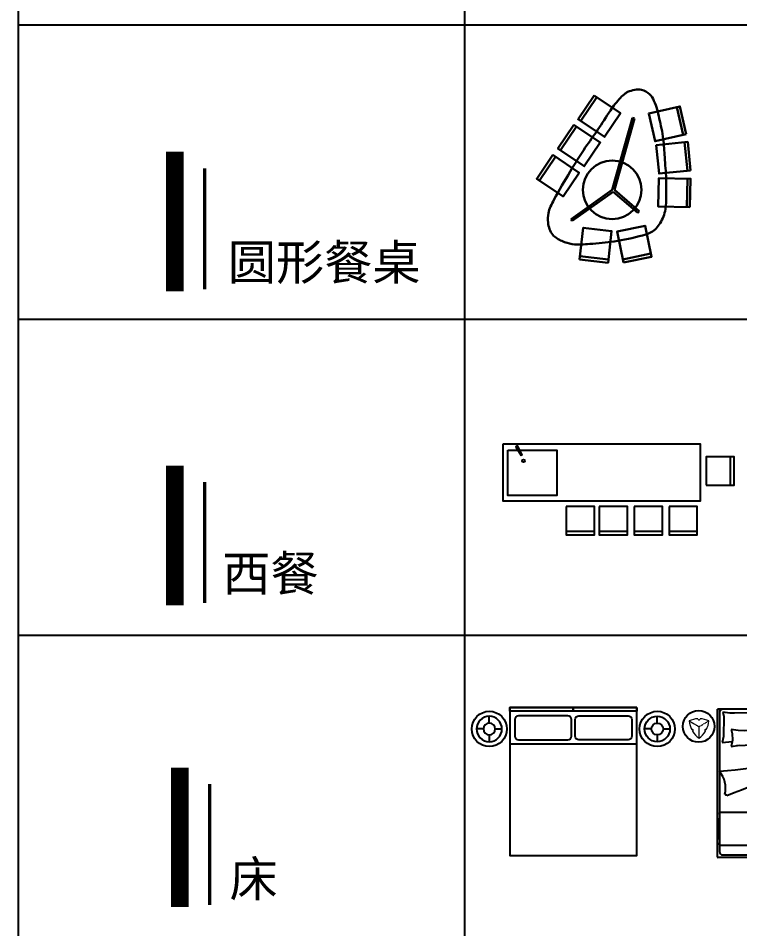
# Model space of a CAD drawing. Extents: x 185064 to 343242, y -369192 to -264966.
# Drawn here: x 185064 to 195283, y -316511 to -303604 of the extents above; entities that cross this region are included whole.
import ezdxf

# ---------------------------------------------------------------- set-up
doc = ezdxf.new("R2010")
doc.units = 0
doc.linetypes.add('ACAD_ISO10W100', pattern=[18, 12, -3, 0, -3])
for name, color, linetype, lineweight in [('0-墙体', 255, 'Continuous', 30), ('fl', 8, 'Continuous', 13), ('IFF-FURN', 51, 'Continuous', 25)]:
    doc.layers.add(name, color=color, linetype=linetype, lineweight=lineweight)
doc.styles.add('CCD-HB', font='hbsmall.shx')

# ---------------------------------------------------------------- blocks, each defined once
blk = doc.blocks.new('AWTRE')
at = {"color": 3}
for p, q in [((21344, 18317), (21344, 18398)), ((21274, 18248), (21194, 18248)), ((21344, 18178), (21344, 18098)), ((21413, 18248), (21494, 18248))]:
    blk.add_line(p, q, dxfattribs=at)
blk.add_circle((21344, 18248), 150, dxfattribs=at)
at = {"color": 8}
blk.add_circle((21344, 18248), 69.2, dxfattribs=at)
blk = doc.blocks.new('A$C38815C4B')
at = {"color": 3}
for p, q in [((488, 2100), (488, 14)), ((568, 2100), (492, 2100)), ((521, 2100), (521, 693)), ((2207, 2100), (568, 2100)), ((2288, 2100), (2207, 2100)), ((2254, 2055), (2254, 2100)), ((2288, 2100), (2288, 14)), ((521, 2053), (521, 81)), ((668, 2044), (566, 2057)), ((566, 2057), (583, 1996)), ((668, 2044), (566, 2057)), ((566, 2057), (583, 1996)), ((583, 1996), (577, 1714)), ((583, 1996), (577, 1714)), ((732, 2042), (668, 2044)), ((732, 2042), (668, 2044)), ((1319, 2057), (732, 2042)), ((1319, 2057), (732, 2042)), ((1350, 2063), (1319, 2057)), ((1350, 2063), (1319, 2057)), ((1341, 1833), (1344, 2000)), ((1341, 1833), (1344, 2000)), ((1344, 2000), (1353, 2060)), ((1344, 2000), (1353, 2060)), ((1353, 2062), (1350, 2063)), ((1353, 2062), (1350, 2063)), ((1353, 2060), (1353, 2062)), ((1353, 2060), (1353, 2062)), ((1427, 2062), (1430, 2063)), ((1427, 2062), (1430, 2063)), ((1427, 2060), (1427, 2062)), ((1427, 2060), (1427, 2062)), ((1435, 2000), (1427, 2060)), ((1435, 2000), (1427, 2060)), ((1430, 2063), (1461, 2057)), ((1430, 2063), (1461, 2057)), ((1438, 1833), (1435, 2000)), ((1438, 1833), (1435, 2000)), ((1461, 2057), (2038, 2042)), ((1461, 2057), (2038, 2042)), ((2038, 2042), (2103, 2044)), ((2038, 2042), (2103, 2044)), ((2103, 2044), (2204, 2057)), ((2103, 2044), (2204, 2057)), ((2204, 2057), (2188, 1996)), ((2204, 2057), (2188, 1996)), ((2188, 1996), (2193, 1714)), ((2188, 1996), (2193, 1714)), ((2255, 81), (2255, 2053)), ((786, 1800), (684, 1813)), ((684, 1813), (701, 1753)), ((786, 1800), (684, 1813)), ((684, 1813), (701, 1753)), ((1342, 1810), (880, 1795)), ((1342, 1810), (880, 1795)), ((1341, 1833), (1341, 1810)), ((1341, 1833), (1341, 1810)), ((1373, 1815), (1342, 1810)), ((1373, 1815), (1342, 1810)), ((1367, 1752), (1376, 1812)), ((1367, 1752), (1376, 1812)), ((1375, 1815), (1373, 1815)), ((1375, 1815), (1373, 1815)), ((1376, 1812), (1375, 1815)), ((1376, 1812), (1375, 1815)), ((1404, 1812), (1405, 1815)), ((1404, 1812), (1405, 1815)), ((1413, 1752), (1404, 1812)), ((1413, 1752), (1404, 1812)), ((1405, 1815), (1407, 1815)), ((1405, 1815), (1407, 1815)), ((1407, 1815), (1438, 1810)), ((1407, 1815), (1438, 1810)), ((1438, 1833), (1439, 1810)), ((1438, 1833), (1439, 1810)), ((1438, 1810), (1899, 1795)), ((1438, 1810), (1899, 1795)), ((1985, 1800), (2086, 1813)), ((1985, 1800), (2086, 1813)), ((2086, 1813), (2070, 1753)), ((2086, 1813), (2070, 1753)), ((577, 1714), (558, 1627)), ((577, 1714), (558, 1627)), ((701, 1753), (703, 1659)), ((701, 1753), (703, 1659)), ((880, 1795), (786, 1800)), ((880, 1795), (786, 1800)), ((1356, 1659), (1367, 1752)), ((1356, 1659), (1367, 1752)), ((1423, 1659), (1413, 1752)), ((1423, 1659), (1413, 1752)), ((1899, 1795), (1985, 1800)), ((1899, 1795), (1985, 1800)), ((2070, 1753), (2067, 1659)), ((2070, 1753), (2067, 1659)), ((2193, 1714), (2212, 1627)), ((2193, 1714), (2212, 1627)), ((558, 1627), (700, 1643)), ((558, 1627), (700, 1643)), ((703, 1659), (684, 1573)), ((703, 1659), (684, 1573)), ((684, 1573), (801, 1591)), ((684, 1573), (801, 1591)), ((1235, 1597), (762, 1582)), ((1235, 1597), (762, 1582)), ((1376, 1573), (1220, 1591)), ((1376, 1573), (1220, 1591)), ((1356, 1659), (1376, 1573)), ((1356, 1659), (1376, 1573)), ((1423, 1659), (1404, 1573)), ((1423, 1659), (1404, 1573)), ((1404, 1573), (1560, 1591)), ((1404, 1573), (1560, 1591)), ((1545, 1597), (2008, 1582)), ((1545, 1597), (2008, 1582)), ((2086, 1573), (1978, 1591)), ((2086, 1573), (1978, 1591)), ((2067, 1659), (2086, 1573)), ((2067, 1659), (2086, 1573)), ((2212, 1627), (2071, 1643)), ((2212, 1627), (2071, 1643)), ((521, 636), (514, 625)), ((514, 625), (518, 602)), ((521, 577), (517, 542)), ((517, 542), (517, 473)), ((518, 602), (521, 577)), ((2255, 636), (521, 636)), ((2255, 636), (2261, 625)), ((2258, 602), (2255, 577)), ((2255, 577), (2258, 542)), ((2261, 625), (2258, 602)), ((2258, 542), (2258, 474)), ((517, 473), (510, 432)), ((510, 432), (516, 391)), ((516, 391), (516, 341)), ((2258, 474), (2255, 432)), ((2255, 432), (2259, 391)), ((2259, 391), (2259, 341)), ((516, 341), (511, 318)), ((511, 318), (521, 225)), ((2259, 341), (2254, 318)), ((2254, 318), (2255, 225)), ((521, 225), (514, 193)), ((514, 193), (521, 169)), ((2255, 170), (521, 169)), ((2255, 225), (2251, 193)), ((2251, 193), (2255, 170)), ((568, 33), (2207, 33)), ((502, 0), (2273, 0))]:
    blk.add_line(p, q, dxfattribs=at)
for centre, radius, start, end in [((568, 2053), 47.4, 90, 180), ((2207, 2053), 47.4, 0, 90), ((109, 7346), 6138, 273.8505, 290.4641), ((109, 7346), 6138, 273.8505, 290.4641), ((-6920, 20225), 20767, 291.3, 296.2198), ((-6920, 20225), 20767, 291.3, 296.2198), ((218, 978), 388, 347.348, 38.8211), ((218, 978), 388, 347.348, 38.8211), ((616, 904), 18.9, 183.5086, 291.6678), ((616, 904), 18.9, 183.5086, 291.6678), ((502, 14), 14.2, 180, 270), ((568, 81), 47.4, 180, 270), ((2207, 81), 47.4, 270, 0), ((2273, 14), 14.2, 270, 0)]:
    blk.add_arc(centre, radius, start, end, dxfattribs=at)
at = {"layer": 'fl', "color": 3, "linetype": 'ACAD_ISO10W100', "ltscale": 0.4}
for p, q in [((89, 1934, 0), (230, 1852, 0)), ((230, 1852, 0), (370, 1934, 0)), ((230, 1687, 0), (230, 1852, 0)), ((2546, 1852, 0), (2405, 1934, 0)), ((2686, 1934, 0), (2546, 1852, 0)), ((2546, 1687, 0), (2546, 1852, 0))]:
    blk.add_line(p, q, dxfattribs=at)
at = {"layer": 'fl', "color": 3, "ltscale": 1000}
for centre, radius, start, end in [((230, 1613, 0), 351, 92.5759, 113.6704), ((229, 1963, 0), 15, 178.2864, 1.964), ((230, 1613, 0), 351, 66.3927, 87.6745), ((2546, 1613, 0), 351, 92.3255, 113.6073), ((2546, 1963, 0), 15, 178.036, 1.7136), ((2546, 1613, 0), 351, 66.3296, 87.4241), ((438, 1969, 0), 350, 185.8134, 207.1945), ((135, 1799, 0), 13.3, 287.1075, 131.5233), ((324, 1799, 0), 13.3, 48.4767, 252.8925), ((22, 1969, 0), 350, 332.8055, 354.212), ((2754, 1969, 0), 350, 185.788, 207.1945), ((2451, 1799, 0), 13.3, 287.1075, 131.5233), ((2641, 1799, 0), 13.3, 48.4767, 252.8925), ((2338, 1969, 0), 350, 332.8055, 354.1866), ((438, 1969, 0), 350, 211.4362, 233.5804), ((22, 1969, 0), 350, 306.4196, 328.5638), ((2754, 1969, 0), 350, 211.4362, 233.5804), ((2338, 1969, 0), 350, 306.4196, 328.5638)]:
    blk.add_arc(centre, radius, start, end, dxfattribs=at)
at = {"layer": 'IFF-FURN', "color": 3}
for centre in [(225, 1856, 0), (2550, 1856, 0)]:
    blk.add_circle(centre, 225, dxfattribs=at)
blk = doc.blocks.new('awtaer')
at = {"layer": '0-墙体', "color": 3}
for p, q in [((487739, -120347), (487312, -120489)), ((487194, -120530), (486787, -120723)), ((488852, -121018), (488617, -120634)), ((486687, -120785), (486306, -121025)), ((487864, -121512), (488048, -121036)), ((487896, -121520), (488079, -121047)), ((488048, -121036), (488079, -121047)), ((489029, -121673), (488928, -121235)), ((486700, -121622), (486697, -121589)), ((488528, -122000), (488547, -121973)), ((486583, -122264), (487019, -122376)), ((487123, -122408), (487559, -122520)), ((487683, -122561), (488118, -122673))]:
    blk.add_line(p, q, dxfattribs=at)
for points in [[(487723, -120300), (487296, -120441), (487453, -120916), (487880, -120774)], [(487172, -120485), (486766, -120678), (486980, -121129), (487387, -120936)], [(486661, -120743), (486280, -120982), (486546, -121406), (486927, -121166)], [(488894, -120992), (488659, -120608), (488233, -120869), (488468, -121253)], [(489078, -121662), (488977, -121223), (488490, -121336), (488591, -121775)], [(486570, -122313), (487006, -122425), (487131, -121941), (486695, -121828)], [(487110, -122456), (487546, -122568), (487671, -122084), (487235, -121972)], [(487670, -122610), (488106, -122722), (488231, -122238), (487795, -122126)]]:
    blk.add_lwpolyline(points, close=True, dxfattribs=at)
for points in [[(486697, -121589), (487864, -121512)], [(486700, -121622), (487874, -121545), (488528, -122000)], [(487896, -121520), (488547, -121973)]]:
    blk.add_lwpolyline(points, dxfattribs=at)
blk.add_circle((487874, -121545), 462, dxfattribs=at)
blk.add_spline([(486341, -121834), (486270, -121738), (486236, -121637), (486258, -121497), (486332, -121396), (486566, -121225), (486850, -121056), (487114, -120939), (487429, -120803), (487681, -120713), (487882, -120655), (488118, -120658), (488299, -120743), (488390, -120855), (488630, -121245), (488795, -121591), (488890, -121851), (488898, -122021), (488854, -122191), (488697, -122324), (488559, -122368), (488331, -122356), (487826, -122265), (487389, -122167), (487054, -122076), (486708, -121990), (486464, -121908), (486375, -121860), (486341, -121834)], degree=3, dxfattribs=at)

msp = doc.modelspace()

# ---------------------------------------------------------------- linework, layer by layer
at = {"color": 8}
for p, q in [((185064, -264966), (185064, -369192)), ((191386, -264966), (191386, -369192)), ((185064, -303696), (240053, -303696)), ((185064, -307868), (268937, -307868)), ((185064, -312350), (287702, -312350))]:
    msp.add_line(p, q, dxfattribs=at)
at = {"color": 3}
for p, q in [((195152, -310222), (195152, -309822)), ((192826, -310873), (193226, -310873)), ((193292, -310873), (193692, -310873)), ((193787, -310873), (194187, -310873)), ((194281, -310873), (194681, -310873)), ((192025, -313889), (193825, -313889))]:
    msp.add_line(p, q, dxfattribs=at)
at = {"color": 8}
for points, const_width in [([(187280, -305498), (187280, -307474)], 250), ([(187705, -305730), (187705, -307445)], 50), ([(187280, -309948), (187280, -311924)], 250), ([(187705, -310180), (187705, -311895)], 50), ([(187351, -314226), (187351, -316202)], 250), ([(187776, -314458), (187776, -316173)], 50)]:
    msp.add_lwpolyline(points, dxfattribs=dict(at, const_width=const_width))
at = {"color": 3}
for points in [[(191928, -309643), (191928, -310443), (194728, -310443), (194728, -309643)], [(191997, -309728), (192691, -309728), (192691, -310370), (191997, -310370)], [(192186, -309803), (192203, -309794), (192137, -309667), (192112, -309681)], [(194806, -310222), (195206, -310222), (195206, -309822), (194806, -309822)], [(192826, -310527), (192826, -310927), (193226, -310927), (193226, -310527)], [(193292, -310527), (193292, -310927), (193692, -310927), (193692, -310527)], [(193787, -310527), (193787, -310927), (194187, -310927), (194187, -310527)], [(194281, -310527), (194281, -310927), (194681, -310927), (194681, -310527)], [(192925, -313373), (192925, -313426), (192025, -313426), (192025, -313373)], [(193825, -313373), (193825, -313426), (192925, -313426), (192925, -313373)]]:
    msp.add_lwpolyline(points, close=True, dxfattribs=at)
at = {"color": 3, "ltscale": 1050}
msp.add_lwpolyline([(193825, -313373), (192025, -313373), (192025, -315473), (193825, -315473)], close=True, dxfattribs=at)
at = {"color": 3}
for points in [[(192097, -313544), (192097, -313782, 0.414214), (192147, -313832), (192848, -313832, 0.414214), (192898, -313782), (192898, -313544, 0.414214), (192848, -313494), (192147, -313494, 0.414214)], [(193754, -313544), (193754, -313782, -0.414214), (193704, -313832), (193002, -313832, -0.414214), (192952, -313782), (192952, -313544, -0.414214), (193002, -313494), (193704, -313494, -0.414214)]]:
    msp.add_lwpolyline(points, format="xyb", close=True, dxfattribs=at)
for centre, radius in [((192221, -309878), 18.7), ((191736, -313678), 250), ((194114, -313678), 250)]:
    msp.add_circle(centre, radius, dxfattribs=at)

# ---------------------------------------------------------------- block references
for name, p, xscale, yscale, zscale, rotation in [('awtaer', (443643, 71031), 0.9000000000000001, 0.9000000000000001, 0.9000000000000001, 250.4270847966938), ('AWTRE', (213633, -288066), -1.199999999999999, 1.199999999999999, 1.199999999999999, 90), ('AWTRE', (172217, -288066), 1.199999999999999, 1.199999999999999, 1.199999999999999, 270)]:
    msp.add_blockref(name, p, dxfattribs=dict(at, xscale=xscale, yscale=yscale, zscale=zscale, rotation=rotation))
at = {"color": 160}
msp.add_blockref('A$C38815C4B', (194476, -315498), dxfattribs=at)

# ---------------------------------------------------------------- texts
at = {"color": 7, "char_height": 500, "width": 5680.47, "attachment_point": 1, "style": 'CCD-HB'}
for s, insert in [('{\\fFangSong|b0|i0|c134|p49;圆形餐桌}', (188033, -306814)), ('{\\fFangSong|b0|i0|c134|p49;西餐}', (187954, -311224)), ('{\\fFangSong|b0|i0|c134|p49; 床}', (187716, -315554))]:
    msp.add_mtext(s, dxfattribs=dict(at, insert=insert))

doc.saveas('drawing.dxf')
